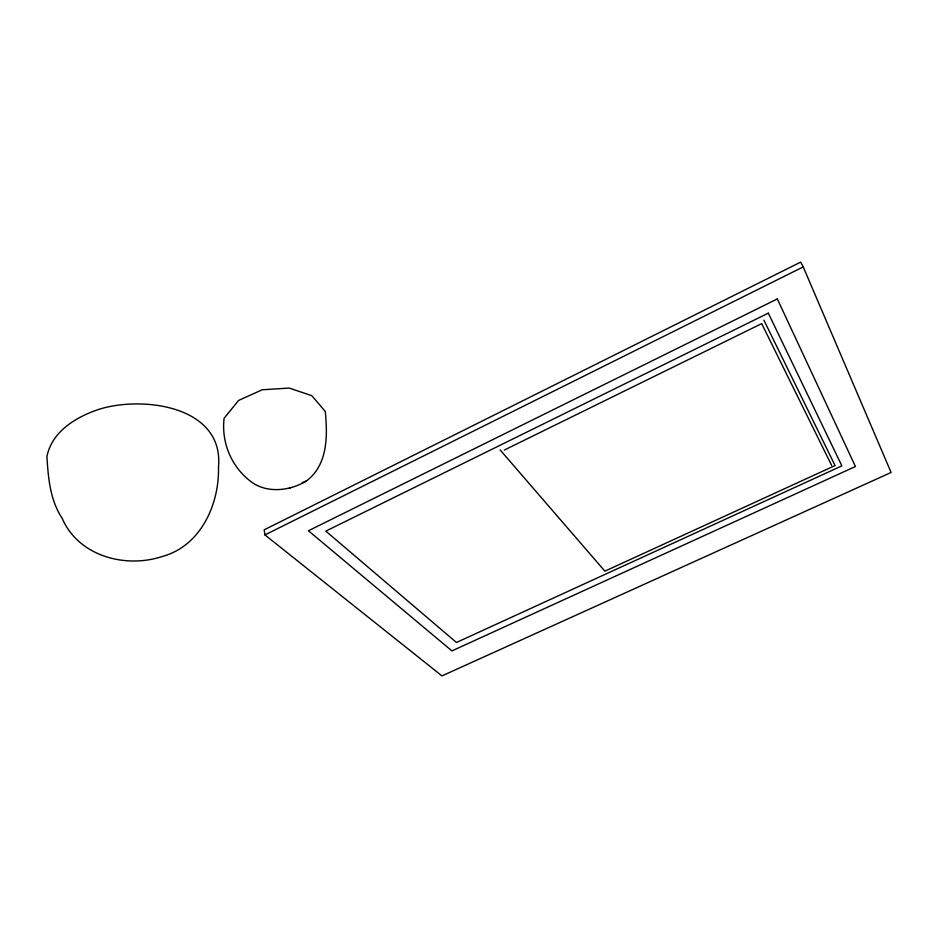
<?xml version="1.0" encoding="UTF-8"?>
<svg xmlns="http://www.w3.org/2000/svg" width="938" height="938" viewBox="0 0 938 938"><rect width="100%" height="100%" fill="white"/><g stroke="black" fill="none" stroke-linecap="round" stroke-linejoin="round"><path stroke-width="1.41" d="M306.515 480.924C328.03 464.603 327.596 435.689 325.287 411.465L311.826 395.695L289.232 388.062L262.218 389.774L238.569 400.444L224.1 418.325C221.309 441.88 230.842 465.576 249.414 480.397C265.489 493.916 289.502 491.231 306.515 480.924L302.048 482.882M264.938 534.918L803.221 266.896L800.653 262.101L264.188 529.818L264.938 534.918L441.974 675.899L891.1 472.471L803.221 266.896M504.292 450.064L761.691 323.622L831.619 465.389M289.174 488.487L290.135 488.065M500.06 449.865L604.893 571.16L835.055 465.553L763.884 320.151M218.484 467.37C219.375 504.55 200.58 546.174 162.122 556.527C125.164 568.721 78.288 556.011 62.166 518.304C50.054 500.06 48.26 477.876 46.9 456.642C51.93 431.339 76.306 416.847 99.018 409.296C142.693 395.578 224.311 405.837 218.484 467.37M777.321 298.929L308.426 530.756L451.917 650.902L855.433 466.514L777.321 298.929M768.316 313.151L325.814 531.119L456.443 642.483L841.878 465.869L768.316 313.151"/></g></svg>
